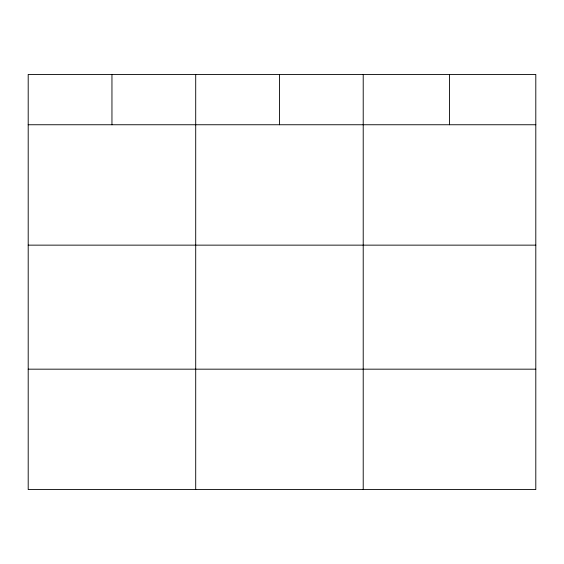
<?xml version="1.0" encoding="UTF-8"?>
<svg xmlns="http://www.w3.org/2000/svg" width="564" height="564" viewBox="0 0 564 564"><rect width="100%" height="100%" fill="white"/><g stroke="black" fill="none" stroke-linecap="round" stroke-linejoin="round"><path stroke-width="0.85" d="M535.8 245.143L535.8 74.434L28.2 74.434L28.2 489.566L535.8 489.566L535.8 245.143L28.2 245.143M28.2 124.75L535.8 124.75M28.2 369.173L535.8 369.173M449.508 74.434L449.508 124.75M363.216 74.434L363.216 489.566M279.462 74.434L279.462 124.75M195.708 74.434L195.708 489.566M111.954 74.434L111.954 124.75"/></g></svg>
